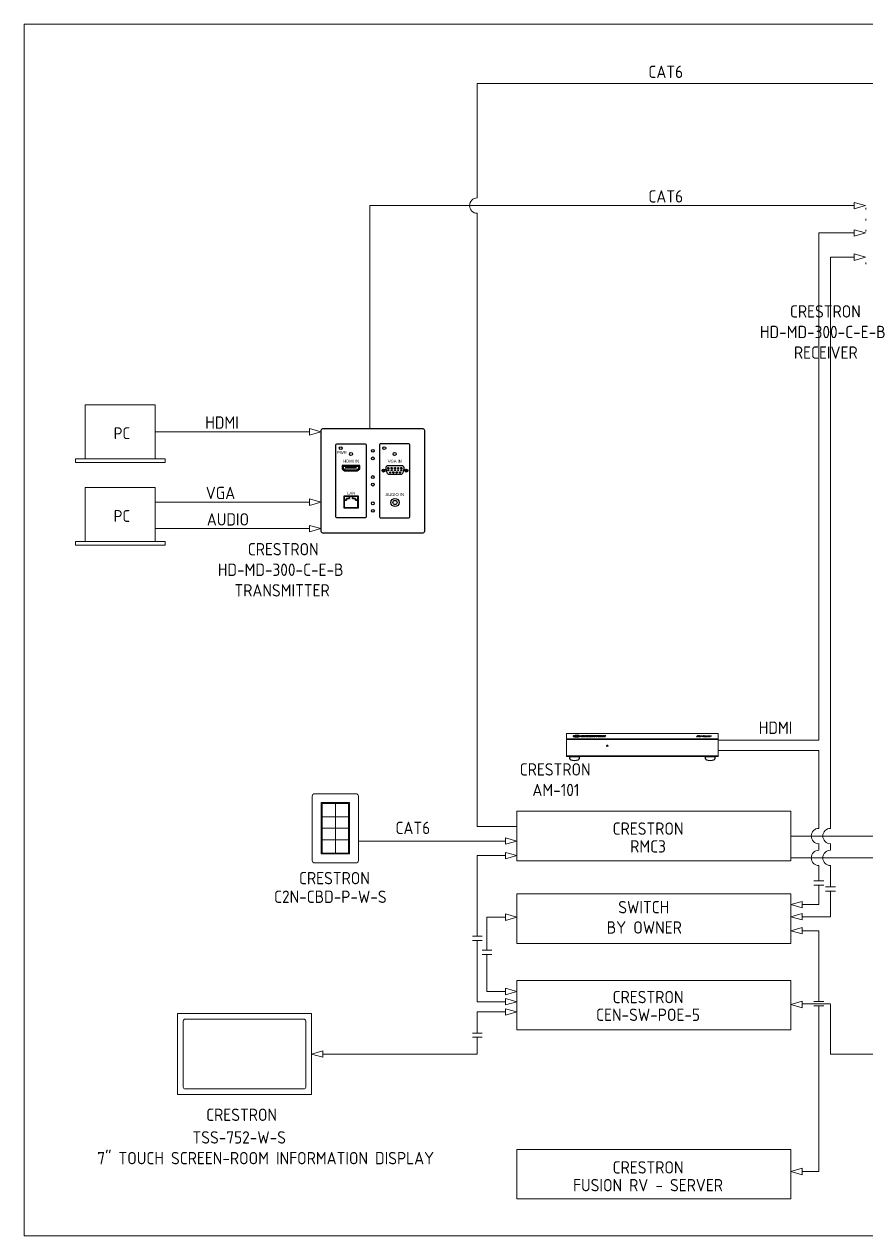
# Model space of a CAD drawing. Header units: millimetres. Extents: x 52029 to 181395, y -167683 to -9934.
# Drawn here: x 52029 to 69062, y -34467 to -9934 of the extents above; entities that cross this region are included whole.
import ezdxf
from ezdxf.enums import TextEntityAlignment as Align

# ---------------------------------------------------------------- set-up
doc = ezdxf.new("R2010")
doc.units = ezdxf.units.MM
doc.header["$LTSCALE"] = 3
for name, color, linetype in [('Artwork', 7, 'Continuous'), ('Layer1', 7, 'Continuous'), ('TEXT', 7, 'Continuous')]:
    doc.layers.add(name, color=color, linetype=linetype)
doc.layers.add('FUR', color=8, linetype='Continuous', lineweight=5)
doc.styles.add('style1', font='isocp.shx', dxfattribs={"height": 1})
doc.styles.add('style2', font='ARIALUNI.TTF', dxfattribs={"height": 1})

# ---------------------------------------------------------------- blocks, each defined once
blk = doc.blocks.new('am-101')
at = {"color": 7, "linetype": 'Continuous'}
for p, q in [((-153.5, 0), (-153.5, 47.2)), ((-153.5, 47.2), (153.5, 47.2)), ((-139.4, 40.6), (-139.3, 40.5)), ((-134.7, 40.6), (-134.5, 40.6)), ((-133.8, 40.5), (-134, 40.6)), ((-131.2, 40.7), (-131.4, 40.7)), ((-127.5, 40.6), (-127.9, 40.5)), ((-117.6, 41.1), (-119.8, 41.1)), ((-119.6, 41.6), (-117.4, 41.6)), ((-116.6, 42.8), (-117.7, 40)), ((-117.7, 40), (-115.7, 40)), ((-112.8, 42.8), (-116.6, 42.8)), ((-115.7, 40), (-115.4, 40.8)), ((-115.4, 40.8), (-114.2, 40.8)), ((-115.1, 41.6), (-114.9, 42.1)), ((-113.9, 41.6), (-115.1, 41.6)), ((-114.9, 42.1), (-113.8, 42.1)), ((-113.7, 40), (-111.5, 40)), ((-111.5, 40), (-111.5, 40)), ((-110.2, 42.8), (-111.2, 40)), ((-111.2, 40), (-105.7, 40)), ((-104.8, 42.8), (-110.2, 42.8)), ((-109, 40.7), (-108.9, 41.1)), ((-105.5, 40.7), (-109, 40.7)), ((-108.9, 41.1), (-106.1, 41.1)), ((-108.6, 41.8), (-108.5, 42.1)), ((-105.9, 41.8), (-108.6, 41.8)), ((-108.5, 42.1), (-105.1, 42.1)), ((-106.1, 41.1), (-105.9, 41.8)), ((-105.7, 40), (-105.5, 40.7)), ((-103.1, 40.8), (-105.5, 40.8)), ((-105.1, 42.1), (-104.8, 42.8)), ((-103.5, 41.1), (-102.1, 41)), ((-100.5, 41.7), (-102.2, 41.8)), ((-101.2, 42), (-98.9, 42)), ((-98.9, 42.8), (-99.1, 42.1)), ((-99.1, 42.1), (-97.3, 42.1)), ((-93.3, 42.8), (-98.9, 42.8)), ((-97.3, 42.1), (-98.1, 40)), ((-98.1, 40), (-96.2, 40)), ((-96.2, 40), (-95.4, 42.1)), ((-95.4, 42.1), (-93.6, 42.1)), ((-93.1, 42.8), (-94.2, 40)), ((-94.2, 40), (-92.2, 40)), ((-93.6, 42.1), (-93.3, 42.8)), ((-89.3, 42.8), (-93.1, 42.8)), ((-92.2, 40), (-91.9, 40.8)), ((-91.9, 40.8), (-90.7, 40.8)), ((-91.6, 41.6), (-91.4, 42.1)), ((-90.5, 41.6), (-91.6, 41.6)), ((-91.4, 42.1), (-90.3, 42.1)), ((-90.2, 40), (-88, 40)), ((-88, 40), (-88, 40)), ((-80.1, 42.8), (-81.2, 40)), ((-81.2, 40), (-79.4, 40)), ((-77.8, 42.8), (-80.1, 42.8)), ((-79.4, 40), (-78.7, 41.6)), ((-78.7, 41.6), (-77.3, 40)), ((-76.5, 41.2), (-77.8, 42.8)), ((-77.3, 40), (-75.1, 40)), ((-75.9, 42.8), (-76.5, 41.2)), ((-74, 42.8), (-75.9, 42.8)), ((-75.1, 40), (-74, 42.8)), ((109.9, 40), (112.1, 42.8)), ((110.9, 40), (109.9, 40)), ((112.6, 42.2), (110.9, 40)), ((112, 40.7), (112.3, 41.2)), ((113.6, 40.7), (112, 40.7)), ((112.1, 42.8), (113.1, 42.8)), ((112.3, 41.2), (113.4, 41.2)), ((113.4, 41.2), (112.6, 42.2)), ((113.1, 42.8), (115.3, 40)), ((114.3, 40), (113.6, 40.7)), ((115.3, 40), (114.3, 40)), ((115.5, 42.8), (116.4, 42.8)), ((115.5, 42.4), (115.5, 42.8)), ((116.4, 42.4), (115.5, 42.4)), ((115.5, 42), (116.4, 42)), ((115.5, 40), (115.5, 42)), ((116.4, 40), (115.5, 40)), ((116.4, 42.8), (116.4, 42.4)), ((116.4, 42), (116.4, 40)), ((117, 42), (117.7, 42)), ((117, 40), (117, 42)), ((118, 40), (117, 40)), ((117.7, 42), (117.9, 41.8)), ((118, 41.3), (118, 40)), ((118.9, 42), (118.9, 41.6)), ((120.2, 42.8), (120.6, 42.8)), ((120.2, 40), (120.2, 42.8)), ((120.5, 40), (120.2, 40)), ((120.5, 42.6), (120.5, 42.6)), ((120.5, 42.6), (120.5, 40)), ((122.5, 40), (120.5, 42.6)), ((120.6, 42.8), (122.6, 40.2)), ((122.8, 40), (122.5, 40)), ((122.6, 40.2), (124.6, 42.8)), ((122.6, 40.2), (122.6, 40.2)), ((124.7, 42.6), (122.8, 40)), ((124.6, 42.8), (125.1, 42.8)), ((124.8, 42.6), (124.7, 42.6)), ((124.8, 40), (124.8, 42.6)), ((125.1, 40), (124.8, 40)), ((125.1, 42.8), (125.1, 40)), ((125.9, 41.1), (128.6, 41.1)), ((128.9, 41), (125.9, 41)), ((128.6, 40.7), (128.9, 40.7)), ((132.3, 42.8), (132.5, 42.8)), ((132.3, 41.6), (132.3, 42.8)), ((132.3, 40), (132.3, 40.4)), ((132.5, 40), (132.3, 40)), ((132.5, 42.8), (132.5, 40)), ((133.3, 42.8), (133.6, 42.8)), ((133.3, 42.4), (133.3, 42.8)), ((133.6, 42.4), (133.3, 42.4)), ((133.3, 42), (133.6, 42)), ((133.3, 40), (133.3, 42)), ((133.6, 40), (133.3, 40)), ((133.6, 42.8), (133.6, 42.4)), ((133.6, 42), (133.6, 40)), ((134.6, 41.4), (134.3, 41.4)), ((136.8, 40.8), (136.8, 41.1)), ((136.8, 40.3), (136.8, 40.4)), ((137.1, 41.5), (137.1, 40.4)), ((137.5, 40), (137.3, 40)), ((137.5, 40.1), (137.5, 40)), ((138, 42), (137.6, 42)), ((137.6, 42), (138.5, 42)), ((137.6, 42), (137.6, 42)), ((138, 41.4), (138, 42)), ((138.1, 41.4), (138, 41.4)), ((138.5, 42), (138.1, 42)), ((138.1, 42), (138.1, 41.4)), ((138.5, 42), (138.5, 42)), ((138.8, 42), (138.9, 42)), ((138.8, 41.4), (138.8, 42)), ((138.9, 41.4), (138.8, 41.4)), ((138.9, 42), (138.9, 42)), ((138.9, 42), (138.9, 41.4)), ((139.3, 41.4), (138.9, 42)), ((138.9, 42), (139.4, 41.5)), ((139.4, 41.4), (139.3, 41.4)), ((139.4, 41.5), (139.8, 42)), ((139.9, 42), (139.4, 41.4)), ((139.8, 42), (140, 42)), ((139.9, 42), (139.9, 42)), ((139.9, 41.4), (139.9, 42)), ((140, 41.4), (139.9, 41.4)), ((140, 42), (140, 41.4)), ((153.5, 0), (153.5, 47.2)), ((153.5, 0), (-153.5, 0))]:
    blk.add_line(p, q, dxfattribs=at)
at = {"color": 9, "linetype": 'Continuous'}
for p, q in [((153.5, 47), (-153.5, 47)), ((-153.5, 35.9), (153.5, 35.9)), ((153.5, 34.6), (-153.5, 34.6)), ((-153.5, 1.6), (153.5, 1.6))]:
    blk.add_line(p, q, dxfattribs=at)
at = {"color": 7, "linetype": 'Continuous'}
blk.add_circle((-70.9, 22), 1.48, dxfattribs=at)
at = {"color": 9, "linetype": 'Continuous'}
for radius in [1.28, 1.16, 0.772]:
    blk.add_circle((-70.9, 22), radius, dxfattribs=at)
at = {"color": 7, "linetype": 'Continuous'}
blk.add_arc((-130.1, 42.3), 1, 296.6643, 303.7238, dxfattribs=at)
for points, knots in [([(-131, 42.2), (-131.7, 42.5), (-133.5, 42.6), (-135.6, 42.6), (-137.3, 42.4), (-138.7, 42.1), (-139.7, 41.7), (-140.2, 41.1), (-139.7, 40.7), (-139.4, 40.6)], [0, 0, 0, 0, 0.255402, 0.417248, 0.578392, 0.709315, 0.813786, 0.895532, 1, 1, 1, 1]), ([(-139.3, 40.5), (-139.1, 40.5), (-139, 40.4), (-138.7, 40.3), (-138.6, 40.3), (-138.5, 40.3), (-138.5, 40.3)], [0, 0, 0, 0, 0.477851, 0.720476, 0.892186, 1, 1, 1, 1]), ([(-139, 42.3), (-139, 42.3), (-139.1, 42.4), (-139, 42.4), (-139, 42.5), (-138.9, 42.5)], [0, 0, 0, 0, 0.268642, 0.541544, 1, 1, 1, 1]), ([(-130.5, 42.3), (-131.6, 42.6), (-134.6, 42.9), (-137.5, 42.6), (-139, 42.3)], [0, 0, 0, 0, 0.445055, 1, 1, 1, 1]), ([(-138.9, 42.5), (-138.2, 43), (-136.4, 43.4), (-134.1, 43.3), (-132.4, 43.1), (-131.1, 42.8), (-130.3, 42.6), (-129.7, 42.3), (-129.1, 41.9), (-129.4, 41.5), (-129.6, 41.4)], [0, 0, 0, 0, 0.287023, 0.441649, 0.594567, 0.7331, 0.795005, 0.849755, 0.9346, 1, 1, 1, 1]), ([(-138.5, 40.6), (-138.4, 40.8), (-138.2, 41.2), (-136.9, 42), (-135.3, 42.3), (-134.1, 42.4)], [0, 0, 0, 0, 0.202337, 0.39605, 1, 1, 1, 1]), ([(-137.7, 40.6), (-137.8, 41), (-136.8, 42), (-135, 42.2), (-134, 42.2)], [0, 0, 0, 0, 0.425707, 1, 1, 1, 1]), ([(-132.6, 39.3), (-133.3, 39.3), (-134.6, 39.3), (-136.5, 39.6), (-137.6, 40.2), (-137.7, 40.6)], [0, 0, 0, 0, 0.370838, 0.642904, 1, 1, 1, 1]), ([(-136.2, 41.5), (-136.4, 41.4), (-136.6, 41), (-136.2, 40.6), (-135.7, 40.4), (-135.2, 40.1), (-134, 39.7), (-132.9, 39.6), (-132.1, 39.4)], [0, 0, 0, 0, 0.148586, 0.283665, 0.36002, 0.474153, 0.611227, 1, 1, 1, 1]), ([(-131.6, 41.8), (-132.3, 42.1), (-133.7, 42.1), (-135.3, 41.9), (-136, 41.7), (-136.2, 41.5)], [0, 0, 0, 0, 0.511951, 0.785364, 1, 1, 1, 1]), ([(-135.5, 40.6), (-135.7, 40.7), (-136.2, 41), (-135.8, 41.4), (-135.6, 41.5)], [0, 0, 0, 0, 0.521021, 1, 1, 1, 1]), ([(-135.6, 41.5), (-135.4, 41.6), (-134.6, 41.9), (-133.7, 41.9), (-133.1, 41.9)], [0, 0, 0, 0, 0.380812, 1, 1, 1, 1]), ([(-126.3, 40.4), (-127.1, 39.9), (-129.4, 39.4), (-132.3, 39.6), (-134.3, 40.1), (-135.2, 40.4), (-135.5, 40.6)], [0, 0, 0, 0, 0.339293, 0.701027, 0.863262, 1, 1, 1, 1]), ([(-133.1, 41.8), (-133.6, 41.8), (-134.4, 41.8), (-135.3, 41.5), (-135.5, 40.9), (-135, 40.7), (-134.7, 40.6)], [0, 0, 0, 0, 0.350577, 0.589999, 0.774214, 1, 1, 1, 1]), ([(-134.3, 40.7), (-134.5, 40.8), (-135, 41.1), (-134.5, 41.4), (-134.2, 41.6)], [0, 0, 0, 0, 0.445832, 1, 1, 1, 1]), ([(-134.5, 40.6), (-133.5, 40.2), (-130.6, 40), (-127.9, 40.3), (-126.4, 40.6)], [0, 0, 0, 0, 0.433524, 1, 1, 1, 1]), ([(-134.1, 41.5), (-134.3, 41.4), (-134.5, 41.2), (-134.2, 40.9), (-133.6, 40.7), (-133.1, 40.6), (-132.8, 40.6)], [0, 0, 0, 0, 0.20507, 0.399243, 0.662252, 1, 1, 1, 1]), ([(-134.1, 42.4), (-133.6, 42.4), (-132.7, 42.4), (-131.6, 42.2), (-130.7, 41.8), (-130.9, 41.5), (-131.1, 41.4)], [0, 0, 0, 0, 0.354425, 0.639214, 0.834825, 1, 1, 1, 1]), ([(-134, 42.2), (-133.3, 42.2), (-132.4, 42.2), (-131.7, 41.9), (-131.6, 41.8)], [0, 0, 0, 0, 0.742563, 1, 1, 1, 1]), ([(-127.9, 40.5), (-128.9, 40.4), (-130.9, 40.2), (-133, 40.3), (-133.8, 40.5)], [0, 0, 0, 0, 0.537982, 1, 1, 1, 1]), ([(-131.4, 40.7), (-132, 40.7), (-132.9, 40.7), (-133.6, 41), (-133.7, 41.1)], [0, 0, 0, 0, 0.742513, 1, 1, 1, 1]), ([(-133.6, 41.1), (-133, 40.8), (-131.5, 40.8), (-130, 40.9), (-129.3, 41.2), (-129.1, 41.3)], [0, 0, 0, 0, 0.511985, 0.78544, 1, 1, 1, 1]), ([(-133.1, 43.4), (-133.2, 43.5), (-133.2, 43.5), (-133.1, 43.5), (-132.9, 43.5), (-132.7, 43.5), (-132.7, 43.5)], [0, 0, 0, 0, 0.123717, 0.247074, 0.548272, 1, 1, 1, 1]), ([(-129.1, 41.3), (-128.9, 41.5), (-128.7, 42), (-129.6, 42.6), (-131, 43.1), (-132.3, 43.3), (-133.1, 43.4)], [0, 0, 0, 0, 0.179709, 0.358566, 0.610113, 1, 1, 1, 1]), ([(-132.8, 40.6), (-132.7, 40.6), (-132.2, 40.5), (-131.4, 40.5), (-130.8, 40.5), (-130.5, 40.6)], [0, 0, 0, 0, 0.079968, 0.724298, 1, 1, 1, 1]), ([(-132.7, 43.5), (-131.9, 43.6), (-130.6, 43.6), (-128.9, 43.3), (-127.8, 42.8), (-127.3, 42), (-128.5, 40.9), (-130.3, 40.7), (-131.2, 40.7)], [0, 0, 0, 0, 0.206857, 0.35594, 0.465651, 0.557253, 0.747534, 1, 1, 1, 1]), ([(-132.1, 39.4), (-132.1, 39.4), (-132.1, 39.4), (-132.2, 39.4), (-132.4, 39.4), (-132.5, 39.3), (-132.6, 39.3)], [0, 0, 0, 0, 0.123741, 0.247137, 0.548423, 1, 1, 1, 1]), ([(-132.1, 41), (-131.7, 41), (-130.9, 41.1), (-130, 41.4), (-129.8, 41.9), (-130.3, 42.2), (-130.5, 42.3)], [0, 0, 0, 0, 0.350499, 0.589927, 0.774239, 1, 1, 1, 1]), ([(-129.7, 41.4), (-129.9, 41.2), (-130.7, 41), (-131.6, 41), (-132.1, 41)], [0, 0, 0, 0, 0.38058, 1, 1, 1, 1]), ([(-131, 41.3), (-130.8, 41.4), (-130.3, 41.8), (-130.8, 42.1), (-131, 42.2)], [0, 0, 0, 0, 0.55417, 1, 1, 1, 1]), ([(-130.5, 40.6), (-129.6, 40.7), (-128.2, 40.9), (-126.9, 41.8), (-126.8, 42.3), (-126.8, 42.6)], [0, 0, 0, 0, 0.514213, 0.744346, 1, 1, 1, 1]), ([(-126.4, 42.5), (-126, 42.4), (-125.2, 42.1), (-125.3, 41.3), (-126.3, 40.9), (-127.1, 40.7), (-127.5, 40.6)], [0, 0, 0, 0, 0.293052, 0.483329, 0.708883, 1, 1, 1, 1]), ([(-126.8, 42.6), (-126.8, 42.6), (-126.7, 42.6), (-126.6, 42.6), (-126.4, 42.5), (-126.4, 42.5)], [0, 0, 0, 0, 0.205997, 0.534679, 1, 1, 1, 1]), ([(-126.4, 40.6), (-126.3, 40.6), (-126.3, 40.6), (-126.2, 40.6), (-126.2, 40.5), (-126.2, 40.5), (-126.3, 40.4), (-126.3, 40.4)], [0, 0, 0, 0, 0.165744, 0.324141, 0.421794, 0.638907, 1, 1, 1, 1]), ([(-124.2, 41.2), (-124.3, 41.2), (-124.3, 41), (-124.2, 40.7), (-123.8, 40.2), (-122.9, 40), (-122.1, 39.9), (-121.4, 39.9), (-120.7, 39.9), (-119.8, 40), (-118.9, 40.2), (-118, 40.6), (-117.7, 40.9), (-117.6, 41.1)], [0, 0, 0, 0, 0.041134, 0.100601, 0.205704, 0.324966, 0.399335, 0.485977, 0.565723, 0.638711, 0.767839, 0.883713, 1, 1, 1, 1]), ([(-117.4, 41.6), (-117.3, 41.8), (-117.3, 42.1), (-117.9, 42.6), (-118.7, 42.8), (-119.5, 42.8), (-120.3, 42.9), (-121, 42.8), (-121.9, 42.7), (-122.9, 42.5), (-123.7, 42.1), (-124, 41.7), (-124.2, 41.5), (-124.2, 41.3), (-124.2, 41.2)], [0, 0, 0, 0, 0.098964, 0.188135, 0.294948, 0.361104, 0.437323, 0.51999, 0.594825, 0.726005, 0.846083, 0.908173, 0.974417, 1, 1, 1, 1]), ([(-119.8, 41.1), (-119.9, 40.9), (-120.2, 40.8), (-120.7, 40.6), (-121.1, 40.6), (-121.6, 40.6), (-122, 40.8), (-122.1, 41), (-122.1, 41.2), (-122.1, 41.4), (-122, 41.5), (-122, 41.6), (-121.9, 41.6)], [0, 0, 0, 0, 0.191833, 0.285371, 0.387739, 0.519885, 0.625686, 0.735666, 0.80175, 0.878018, 0.956509, 1, 1, 1, 1]), ([(-121.9, 41.6), (-121.9, 41.7), (-121.8, 41.8), (-121.6, 42), (-121.2, 42.1), (-120.8, 42.1), (-120.5, 42.1), (-120.1, 42.1), (-119.6, 42), (-119.6, 41.7), (-119.6, 41.6)], [0, 0, 0, 0, 0.036299, 0.201929, 0.362958, 0.448511, 0.540239, 0.671579, 0.777153, 1, 1, 1, 1]), ([(-114.2, 40.8), (-114, 40.8), (-113.7, 40.8), (-113.6, 40.6), (-113.6, 40.6)], [0, 0, 0, 0, 0.554612, 1, 1, 1, 1]), ([(-113.8, 42.1), (-113.6, 42.1), (-113.3, 42.1), (-113, 42), (-113, 41.8), (-113.1, 41.7), (-113.4, 41.6), (-113.7, 41.6), (-113.9, 41.6)], [0, 0, 0, 0, 0.292482, 0.379574, 0.486557, 0.600208, 0.706896, 1, 1, 1, 1]), ([(-113.6, 40.6), (-113.6, 40.5), (-113.7, 40.3), (-113.8, 40.1), (-113.7, 40)], [0, 0, 0, 0, 0.298642, 1, 1, 1, 1]), ([(-111.9, 41.3), (-111.6, 41.4), (-111.3, 41.5), (-110.9, 41.8), (-110.8, 42), (-110.8, 42.2), (-110.8, 42.4), (-111.1, 42.7), (-111.9, 42.8), (-112.4, 42.8), (-112.8, 42.8)], [0, 0, 0, 0, 0.188489, 0.283006, 0.379597, 0.455031, 0.521189, 0.642743, 0.782735, 1, 1, 1, 1]), ([(-111.5, 40.7), (-111.5, 40.8), (-111.4, 41.1), (-111.7, 41.3), (-111.9, 41.3)], [0, 0, 0, 0, 0.533984, 1, 1, 1, 1]), ([(-111.5, 40), (-111.6, 40.1), (-111.7, 40.4), (-111.6, 40.6), (-111.5, 40.7)], [0, 0, 0, 0, 0.327027, 1, 1, 1, 1]), ([(-105.5, 40.8), (-105.5, 40.7), (-105.5, 40.4), (-105, 40.1), (-104, 39.9), (-103.3, 39.9), (-102.9, 39.9)], [0, 0, 0, 0, 0.20116, 0.395925, 0.650643, 1, 1, 1, 1]), ([(-105, 42), (-105.1, 41.8), (-104.9, 41.2), (-103.9, 41.2), (-103.5, 41.1)], [0, 0, 0, 0, 0.435181, 1, 1, 1, 1]), ([(-98.9, 42), (-98.9, 42.1), (-98.9, 42.4), (-99.6, 42.7), (-100.3, 42.8), (-101.1, 42.8), (-101.7, 42.9), (-102.4, 42.8), (-103.2, 42.8), (-104, 42.7), (-104.7, 42.4), (-104.9, 42.1), (-105, 42)], [0, 0, 0, 0, 0.095028, 0.186847, 0.311628, 0.392038, 0.485628, 0.576309, 0.65624, 0.787779, 0.894272, 1, 1, 1, 1]), ([(-102.3, 40.6), (-102.4, 40.6), (-102.7, 40.6), (-103.1, 40.7), (-103.1, 40.8)], [0, 0, 0, 0, 0.375399, 1, 1, 1, 1]), ([(-102.2, 41.8), (-102.3, 41.9), (-102.5, 41.9), (-102.9, 42), (-102.8, 42)], [0, 0, 0, 0, 0.40856, 1, 1, 1, 1]), ([(-102.9, 39.9), (-102.4, 39.9), (-101.5, 39.9), (-100.3, 40.1), (-99.4, 40.4), (-99.2, 40.7), (-99.1, 40.9)], [0, 0, 0, 0, 0.33756, 0.596958, 0.802718, 1, 1, 1, 1]), ([(-102.8, 42), (-102.8, 42.1), (-102.7, 42.2), (-102.3, 42.2), (-102.1, 42.2)], [0, 0, 0, 0, 0.173662, 1, 1, 1, 1]), ([(-102.1, 41), (-101.9, 41), (-101.7, 41), (-101.5, 40.9), (-101.4, 40.8), (-101.5, 40.7), (-101.8, 40.6), (-102.1, 40.6), (-102.3, 40.6)], [0, 0, 0, 0, 0.282621, 0.368059, 0.448094, 0.547247, 0.66075, 1, 1, 1, 1]), ([(-102.1, 42.2), (-101.8, 42.2), (-101.4, 42.2), (-101.2, 42), (-101.2, 42)], [0, 0, 0, 0, 0.624368, 1, 1, 1, 1]), ([(-99.1, 40.9), (-99, 41.1), (-99.2, 41.6), (-100, 41.7), (-100.5, 41.7)], [0, 0, 0, 0, 0.448008, 1, 1, 1, 1]), ([(-90.7, 40.8), (-90.5, 40.8), (-90.2, 40.8), (-90.1, 40.6), (-90.1, 40.6)], [0, 0, 0, 0, 0.554446, 1, 1, 1, 1]), ([(-90.3, 42.1), (-90.1, 42.1), (-89.8, 42.1), (-89.5, 42), (-89.5, 41.8), (-89.6, 41.7), (-89.9, 41.6), (-90.2, 41.6), (-90.5, 41.6)], [0, 0, 0, 0, 0.29255, 0.379648, 0.486577, 0.600198, 0.706948, 1, 1, 1, 1]), ([(-90.1, 40.6), (-90.1, 40.5), (-90.2, 40.3), (-90.3, 40.1), (-90.2, 40)], [0, 0, 0, 0, 0.298613, 1, 1, 1, 1]), ([(-88.4, 41.3), (-88.1, 41.4), (-87.8, 41.5), (-87.4, 41.8), (-87.3, 42), (-87.3, 42.2), (-87.3, 42.4), (-87.6, 42.7), (-88.4, 42.8), (-88.9, 42.8), (-89.3, 42.8)], [0, 0, 0, 0, 0.188541, 0.283044, 0.379613, 0.45506, 0.521219, 0.642793, 0.782786, 1, 1, 1, 1]), ([(-88, 40.7), (-88, 40.8), (-87.9, 41.1), (-88.2, 41.3), (-88.4, 41.3)], [0, 0, 0, 0, 0.533967, 1, 1, 1, 1]), ([(-88, 40), (-88.1, 40.1), (-88.2, 40.4), (-88.1, 40.6), (-88, 40.7)], [0, 0, 0, 0, 0.327074, 1, 1, 1, 1]), ([(-87.6, 41.4), (-87.7, 41.3), (-87.7, 41.1), (-87.7, 40.7), (-87.2, 40.2), (-86.4, 40), (-85.6, 39.9), (-84.8, 39.9), (-84, 39.9), (-83.1, 40), (-82.1, 40.2), (-81.4, 40.6), (-81, 41), (-80.9, 41.3), (-80.8, 41.4), (-80.8, 41.4)], [0, 0, 0, 0, 0.062164, 0.116088, 0.211401, 0.319551, 0.386982, 0.465538, 0.545886, 0.618617, 0.746107, 0.862818, 0.923173, 0.987566, 1, 1, 1, 1]), ([(-80.8, 41.4), (-80.8, 41.5), (-80.8, 41.7), (-80.8, 42.1), (-81.2, 42.5), (-82.1, 42.8), (-82.9, 42.8), (-83.7, 42.9), (-84.5, 42.8), (-85.4, 42.7), (-86.4, 42.5), (-87.1, 42.1), (-87.5, 41.7), (-87.6, 41.5), (-87.6, 41.4)], [0, 0, 0, 0, 0.051001, 0.106296, 0.204027, 0.314939, 0.384099, 0.464666, 0.54706, 0.621643, 0.752381, 0.87207, 0.933963, 1, 1, 1, 1]), ([(-83, 41.3), (-83.1, 41.3), (-83.1, 41.2), (-83.3, 41), (-83.5, 40.8), (-84, 40.7), (-84.3, 40.6), (-84.6, 40.6), (-84.9, 40.6), (-85.2, 40.7), (-85.5, 40.8), (-85.7, 41), (-85.7, 41.2), (-85.6, 41.3), (-85.6, 41.4)], [0, 0, 0, 0, 0.057458, 0.128093, 0.256879, 0.382261, 0.448997, 0.520606, 0.589907, 0.650144, 0.75345, 0.860899, 0.925468, 1, 1, 1, 1]), ([(-85.6, 41.4), (-85.6, 41.4), (-85.5, 41.5), (-85.4, 41.7), (-85.1, 42), (-84.7, 42.1), (-84.3, 42.1), (-84, 42.1), (-83.8, 42.1), (-83.4, 42.1), (-83.1, 42), (-83, 41.7), (-83, 41.5), (-83, 41.4), (-83, 41.3), (-83, 41.3)], [0, 0, 0, 0, 0.073695, 0.141748, 0.266015, 0.386819, 0.45099, 0.519778, 0.586425, 0.644363, 0.743919, 0.847661, 0.909898, 0.981592, 1, 1, 1, 1]), ([(117.9, 41.8), (117.9, 41.8), (118.2, 41.9), (118.6, 42), (118.9, 42)], [0, 0, 0, 0, 0.280238, 1, 1, 1, 1]), ([(127.3, 39.9), (126.8, 39.9), (126.1, 40.1), (125.7, 40.6), (125.6, 41), (125.7, 41.4), (126, 41.7), (126.4, 42), (126.9, 42.1), (127.2, 42.1), (127.3, 42.1), (127.3, 42.1)], [0, 0, 0, 0, 0.235371, 0.352722, 0.480415, 0.610965, 0.734729, 0.854083, 0.916958, 0.985768, 1, 1, 1, 1]), ([(128.6, 41.1), (128.6, 41.3), (128.4, 41.6), (127.8, 41.9), (127.3, 42), (126.7, 41.9), (126.1, 41.6), (125.9, 41.3), (125.9, 41.1)], [0, 0, 0, 0, 0.248952, 0.370485, 0.502083, 0.630134, 0.752007, 1, 1, 1, 1]), ([(125.9, 41), (125.9, 40.8), (126, 40.4), (126.7, 40.1), (127.2, 40), (127.7, 40.1), (128.3, 40.3), (128.5, 40.5), (128.6, 40.7)], [0, 0, 0, 0, 0.283606, 0.41647, 0.561314, 0.676615, 0.782402, 1, 1, 1, 1]), ([(127.3, 42.1), (127.5, 42.1), (127.7, 42.1), (128.1, 42), (128.6, 41.8), (128.9, 41.4), (128.9, 41.1), (128.9, 41)], [0, 0, 0, 0, 0.115675, 0.245469, 0.4845, 0.730578, 1, 1, 1, 1]), ([(128.9, 40.7), (128.8, 40.5), (128.5, 40), (127.6, 39.9), (127.3, 39.9)], [0, 0, 0, 0, 0.498788, 1, 1, 1, 1]), ([(132.2, 40.4), (132.1, 40.3), (131.8, 40.1), (131.3, 39.9), (130.8, 39.9), (130.4, 39.9), (130, 40), (129.5, 40.2), (129.3, 40.6), (129.2, 41), (129.3, 41.4), (129.4, 41.6), (129.5, 41.6)], [0, 0, 0, 0, 0.151721, 0.224648, 0.304941, 0.372899, 0.433957, 0.547484, 0.66558, 0.793965, 0.928216, 1, 1, 1, 1]), ([(129.5, 41.6), (129.5, 41.7), (129.8, 41.9), (130.4, 42.1), (130.9, 42.1)], [0, 0, 0, 0, 0.168029, 1, 1, 1, 1]), ([(132.2, 41), (132.2, 41.1), (132.2, 41.3), (132, 41.7), (131.6, 41.9), (131.2, 41.9), (130.9, 42), (130.5, 41.9), (130.1, 41.9), (129.8, 41.7), (129.5, 41.3), (129.5, 41.1), (129.5, 41)], [0, 0, 0, 0, 0.129549, 0.251798, 0.368888, 0.430675, 0.498719, 0.568334, 0.630621, 0.746576, 0.868026, 1, 1, 1, 1]), ([(129.5, 41), (129.5, 40.9), (129.5, 40.7), (129.8, 40.3), (130.2, 40.1), (130.5, 40.1), (130.9, 40.1), (131.2, 40.1), (131.6, 40.2), (132, 40.3), (132.2, 40.7), (132.2, 40.9), (132.2, 41)], [0, 0, 0, 0, 0.130803, 0.253281, 0.370797, 0.433065, 0.501685, 0.569307, 0.631006, 0.748513, 0.871034, 1, 1, 1, 1]), ([(135.4, 39.9), (135.2, 39.9), (134.9, 39.9), (134.5, 40), (134.2, 40.2), (134.2, 40.4), (134.1, 40.5), (134.2, 40.7), (134.3, 40.8), (134.6, 41), (135, 41.1), (135.4, 41.1), (135.5, 41.1)], [0, 0, 0, 0, 0.129477, 0.243034, 0.352528, 0.414208, 0.485185, 0.562845, 0.629543, 0.750363, 0.874588, 1, 1, 1, 1]), ([(134.3, 41.4), (134.4, 41.6), (134.5, 41.9), (135.2, 42.1), (135.7, 42.1), (136.2, 42.1), (136.8, 42), (137.1, 41.7), (137.1, 41.5)], [0, 0, 0, 0, 0.258192, 0.385652, 0.537661, 0.661117, 0.77544, 1, 1, 1, 1]), ([(136.8, 41.1), (136.6, 41.1), (136.1, 41), (135.6, 41), (135, 40.9), (134.6, 40.8), (134.4, 40.6), (134.4, 40.5)], [0, 0, 0, 0, 0.20719, 0.486019, 0.640926, 0.766502, 1, 1, 1, 1]), ([(134.4, 40.5), (134.4, 40.4), (134.6, 40.1), (135.1, 40.1), (135.4, 40.1)], [0, 0, 0, 0, 0.447541, 1, 1, 1, 1]), ([(136.8, 41.5), (136.8, 41.6), (136.6, 41.8), (136.3, 41.9), (136, 41.9), (135.7, 42), (135.3, 41.9), (134.8, 41.8), (134.6, 41.5), (134.6, 41.4)], [0, 0, 0, 0, 0.154577, 0.27924, 0.358006, 0.45245, 0.602874, 0.73435, 1, 1, 1, 1]), ([(135.4, 40.1), (135.8, 40.1), (136.6, 40.2), (136.8, 40.6), (136.8, 40.8)], [0, 0, 0, 0, 0.63511, 1, 1, 1, 1]), ([(136.8, 40.4), (136.7, 40.3), (136.4, 40.1), (135.8, 39.9), (135.4, 39.9)], [0, 0, 0, 0, 0.220933, 1, 1, 1, 1]), ([(135.5, 41.1), (135.7, 41.1), (136.1, 41.1), (136.7, 41.2), (136.8, 41.4), (136.8, 41.5)], [0, 0, 0, 0, 0.416969, 0.648167, 1, 1, 1, 1]), ([(137.3, 40), (137.1, 40), (136.8, 40), (136.8, 40.2), (136.8, 40.3)], [0, 0, 0, 0, 0.527836, 1, 1, 1, 1]), ([(137.1, 40.4), (137.1, 40.3), (137, 40.2), (137.3, 40.1), (137.4, 40.1), (137.5, 40.1)], [0, 0, 0, 0, 0.395409, 0.735816, 1, 1, 1, 1])]:
    blk.add_open_spline(points, degree=3, knots=knots, dxfattribs=at)
for points in [[(-138.5, 40.3), (-138.5, 40.4), (-138.5, 40.5), (-138.5, 40.6)], [(-134, 40.6), (-134.1, 40.6), (-134.2, 40.7), (-134.3, 40.7)], [(-134.2, 41.6), (-134.2, 41.6), (-134.1, 41.5), (-134.1, 41.5)], [(-133.7, 41.1), (-133.7, 41.1), (-133.7, 41.1), (-133.6, 41.1)], [(-133.1, 41.9), (-133.1, 41.9), (-133.1, 41.8), (-133.1, 41.8)], [(-132.1, 41), (-132.2, 41), (-132.2, 41), (-132.1, 41)], [(-131.6, 41.8), (-131.5, 41.8), (-131.6, 41.7), (-131.6, 41.8)], [(-131.1, 41.4), (-131.2, 41.4), (-131.1, 41.3), (-131, 41.3)], [(118.9, 41.6), (118.5, 41.6), (118.2, 41.5), (118, 41.3)], [(130.9, 42.1), (131.4, 42.1), (132.1, 41.9), (132.2, 41.6)]]:
    blk.add_open_spline(points, degree=3, dxfattribs=at)
at = {"layer": 'Artwork'}
for p, q in [((-146.7, -4.2), (-146.7, 0)), ((-146.7, 0), (-127.9, 0)), ((-127.9, 0), (-127.9, -4.2)), ((127.9, -4.2), (127.9, 0)), ((127.9, 0), (146.7, 0)), ((146.7, 0), (146.7, -4.2))]:
    blk.add_line(p, q, dxfattribs=at)
for centre, radius, start, end in [((-144.2, -4.2), 2.5, 180, 255.9883), ((-137.3, 23.4), 30.9, 255.9883, 284.0117), ((-130.4, -4.2), 2.5, 284.0117, 0), ((130.4, -4.2), 2.5, 180, 255.9883), ((137.3, 23.4), 30.9, 255.9883, 284.0117), ((144.2, -4.2), 2.5, 284.0117, 0)]:
    blk.add_arc(centre, radius, start, end, dxfattribs=at)
blk = doc.blocks.new('hdmd400rx')
at = {"color": 7, "linetype": 'Continuous'}
for p, q in [((-90.1, 184.7), (-87, 184.7)), ((-23.7, 184.7), (-20.6, 184.7)), ((-1.6, 184.7), (1.6, 184.7)), ((20.6, 184.7), (23.7, 184.7))]:
    blk.add_line(p, q, dxfattribs=at)
blk = doc.blocks.new('hd-md-300-tx')
at = {"layer": 'Layer1'}
for points in [[(102, 210), (-102, 210, 0.414214), (-105, 207), (-105, 3, 0.414214), (-102, 0), (102, 0, 0.414214), (105, 3), (105, 207, 0.414214)], [(-72, 180), (-16.3, 180, -0.414214), (-13.3, 177), (-13.3, 33, -0.414214), (-16.3, 30), (-72, 30, -0.414214), (-75, 33), (-75, 177, -0.414214)], [(72, 180), (16.3, 180, 0.414214), (13.3, 177), (13.3, 33, 0.414214), (16.3, 30), (72, 30, 0.414214), (75, 33), (75, 177, 0.414214)], [(62.7, 130.1), (60.7, 121.5, -0.346864), (55.8, 117.7), (33.8, 117.7, -0.346864), (29, 121.5), (26.9, 130.1, -0.48493), (31.8, 136.3), (57.9, 136.3, -0.48493)]]:
    blk.add_lwpolyline(points, format="xyb", close=True, dxfattribs=at)
for points in [[(-26.5, 136.3), (-62.1, 136.3), (-62.1, 129.4), (-57, 125.1), (-31.6, 125.1), (-26.5, 129.4)], [(-28.5, 134.3), (-60.1, 134.3), (-60.1, 130.4), (-56.2, 127.1), (-32.3, 127.1), (-28.5, 130.4)], [(-55.7, 131.6), (-32.9, 131.6), (-32.9, 131.2), (-55.7, 131.2)], [(-29.2, 74.2), (-58.8, 74.2), (-58.8, 50.2), (-29.2, 50.2)], [(-47, 73.2), (-57.8, 73.2), (-57.8, 66), (-53, 66), (-53, 69.3), (-47, 69.3)], [(-30.2, 66), (-35, 66), (-35, 69.3), (-41, 69.3), (-41, 73.2), (-47, 73.2), (-47, 69.3), (-53, 69.3), (-53, 66), (-57.8, 66), (-57.8, 51.2), (-30.2, 51.2)], [(-30.2, 73.2), (-41, 73.2), (-41, 69.3), (-35, 69.3), (-35, 66), (-30.2, 66)]]:
    blk.add_lwpolyline(points, close=True, dxfattribs=at)
for centre, radius in [((-65, 171.1), 2.95), ((23.3, 171.1), 2.95), ((-44.2, 159.3), 2.95), ((0, 165.8), 2.95), ((0, 150.5), 2.95), ((44.2, 159.3), 2.95), ((21.8, 125.8), 2.95), ((21.8, 125.8), 1.33), ((67.8, 125.8), 2.95), ((67.8, 125.8), 1.33), ((0, 112.6), 2.95), ((0, 97.4), 2.95), ((0, 59.5), 2.95), ((44.8, 61.2), 8.25), ((44.8, 61.2), 4.25), ((0, 44.2), 2.95)]:
    blk.add_circle(centre, radius, dxfattribs=at)
at = {"layer": 'Layer1', "color": 5}
for centre in [(31.6, 130.9), (31.6, 126.6), (35.1, 122.2), (38.2, 130.9), (38.2, 126.6), (41.7, 122.2), (44.8, 130.9), (44.8, 126.6), (48.2, 122.2), (51.3, 130.9), (51.3, 126.6), (54.8, 122.2), (57.9, 130.9), (57.9, 126.6)]:
    blk.add_circle(centre, 1.36, dxfattribs=at)
at = {"layer": 'TEXT', "color": 7, "style": 'style2'}
for s, p in [('PWR', (-62.6, 159.2)), ('HDMI IN', (-43.9, 141.7)), ('VGA IN', (44.5, 141.7)), ('LAN', (-43.9, 77)), ('AUDIO IN', (44.5, 74.2))]:
    blk.add_text(s, height=6, dxfattribs=at).set_placement(p, align=Align.CENTER)

msp = doc.modelspace()

# ---------------------------------------------------------------- linework, layer by layer
at = {"layer": 'FUR', "color": 3}
for p, q in [((72990, -11136), (61197, -11136)), ((61197, -13452), (61197, -11136)), ((59027, -18130), (59027, -13607)), ((59027, -13607), (68828, -13607)), ((61197, -26178), (61197, -13762)), ((68348, -14650), (68828, -14650)), ((68348, -14650), (68348, -23527)), ((54678, -20147), (57805, -20147)), ((68348, -23527), (68348, -26217)), ((68113, -24642), (66075, -24642)), ((68113, -24642), (68113, -26217)), ((61197, -26178), (61997, -26178)), ((58794, -26473), (61768, -26473)), ((68113, -26526), (68113, -26661)), ((68348, -26526), (68348, -26661)), ((61197, -26768), (61768, -26768)), ((61197, -28402), (61197, -26768)), ((71218, -26816), (67548, -26816)), ((68113, -26970), (68113, -27278)), ((68348, -26970), (68348, -27401)), ((68113, -27366), (68113, -27761)), ((68348, -27488), (68348, -28006)), ((68113, -27761), (67777, -27761)), ((61394, -28016), (61768, -28016)), ((61394, -28681), (61394, -28016)), ((68348, -28006), (67777, -28006)), ((68113, -28291), (67777, -28291)), ((68113, -28291), (68113, -29726)), ((61197, -29727), (61197, -28489)), ((61394, -29521), (61394, -28768)), ((61394, -29521), (61768, -29521)), ((61197, -29727), (61768, -29727)), ((68348, -29772), (67777, -29772)), ((68113, -29814), (68113, -33166)), ((68348, -29784), (68348, -30787)), ((61197, -29934), (61768, -29934)), ((61197, -30361), (61197, -29934)), ((61197, -30787), (61197, -30448)), ((58070, -30787), (61197, -30787)), ((75103, -30787), (68348, -30787)), ((68113, -33166), (67777, -33166))]:
    msp.add_line(p, q, dxfattribs=at)
at = {"layer": 'FUR', "color": 5}
for p, q in [((68113, -14161), (68828, -14161)), ((68113, -14161), (68113, -24429)), ((54678, -18187), (57805, -18187)), ((68113, -24429), (66075, -24429))]:
    msp.add_line(p, q, dxfattribs=at)
at = {"layer": 'FUR', "color": 40}
msp.add_line((54678, -19612), (57805, -19612), dxfattribs=at)
at = {"layer": 'FUR', "color": 7}
for p, q in [((58326, -25715), (58326, -26716)), ((58058, -25982), (58594, -25982)), ((58058, -26216), (58594, -26216)), ((58058, -26449), (58594, -26449))]:
    msp.add_line(p, q, dxfattribs=at)
for points in [[(86988, -34467), (52029, -34467), (52029, -9934), (86988, -9934)], [(68828, -13542), (69057, -13607), (68828, -13672)], [(68828, -14096), (69057, -14161), (68828, -14226)], [(68828, -14585), (69057, -14650), (68828, -14715)], [(54678, -18733), (53265, -18733), (53265, -17641), (54678, -17641)], [(57805, -18122), (58034, -18187), (57805, -18252)], [(53065, -18733), (54878, -18733), (54878, -18808), (53065, -18808)], [(54678, -20408), (53265, -20408), (53265, -19316), (54678, -19316)], [(57805, -19547), (58034, -19612), (57805, -19677)], [(57805, -20082), (58034, -20147), (57805, -20212)], [(53065, -20408), (54878, -20408), (54878, -20484), (53065, -20484)], [(58038, -25695), (58614, -25695), (58614, -26736), (58038, -26736)], [(58058, -25715), (58594, -25715), (58594, -26716), (58058, -26716)], [(61997, -25871), (67548, -25871), (67548, -26872), (61997, -26872)], [(61768, -26538), (61997, -26473), (61768, -26408)], [(61768, -26703), (61997, -26768), (61768, -26833)], [(61997, -27545), (67548, -27545), (67548, -28546), (61997, -28546)], [(67777, -27696), (67548, -27761), (67777, -27826)], [(61768, -27951), (61997, -28016), (61768, -28081)], [(67777, -27940), (67548, -28006), (67777, -28071)], [(67777, -28356), (67548, -28291), (67777, -28226)], [(61997, -29295), (67548, -29295), (67548, -30297), (61997, -30297)], [(61768, -29456), (61997, -29521), (61768, -29586)], [(61768, -29662), (61997, -29727), (61768, -29792)], [(61768, -29999), (61997, -29934), (61768, -29869)], [(67777, -29849), (67548, -29784), (67777, -29719)], [(57842, -29964), (55131, -29964), (55131, -31609), (57842, -31609)], [(61997, -32717), (67548, -32717), (67548, -33719), (61997, -33719)], [(67777, -33231), (67548, -33166), (67777, -33101)]]:
    msp.add_lwpolyline(points, close=True, dxfattribs=at)
for points in [[(57908, -25515), (58744, -25515, -0.414214), (58794, -25565), (58794, -26866, -0.414214), (58744, -26916), (57908, -26916, -0.414214), (57858, -26866), (57858, -25565, -0.414214)], [(57688, -30080), (55285, -30080, 0.414214), (55246, -30118), (55246, -31455, 0.414214), (55285, -31494), (57688, -31494, 0.414214), (57727, -31455), (57727, -30118, 0.414214)]]:
    msp.add_lwpolyline(points, format="xyb", close=True, dxfattribs=at)
at = {"layer": 'FUR', "color": 3}
msp.add_lwpolyline([(67548, -26372), (71063, -26372)], dxfattribs=at)
at = {"layer": 'FUR', "color": 7}
for points in [[(68014, -27278), (68211, -27278)], [(68014, -27366), (68211, -27366)], [(68250, -27401), (68447, -27401)], [(68250, -27488), (68447, -27488)], [(61099, -28402), (61296, -28402)], [(61099, -28489), (61296, -28489)], [(61296, -28681), (61493, -28681)], [(61296, -28768), (61493, -28768)], [(68014, -29726), (68211, -29726)], [(68014, -29814), (68211, -29814)], [(61099, -30361), (61296, -30361)], [(61099, -30448), (61296, -30448)]]:
    msp.add_lwpolyline(points, dxfattribs=at)
at = {"layer": 'FUR'}
msp.add_lwpolyline([(58070, -30722), (57842, -30787), (58070, -30852)], close=True, dxfattribs=at)
at = {"layer": 'FUR', "color": 3}
for centre in [(61197, -13607), (68113, -26372), (68348, -26372), (68113, -26816), (68348, -26816)]:
    msp.add_arc(centre, 155, 90, 270, dxfattribs=at)

# ---------------------------------------------------------------- block references
at = {"layer": 'FUR', "xscale": 10, "yscale": 10, "zscale": 10, "rotation": 90}
msp.add_blockref('hdmd400rx', (70909, -13891), dxfattribs=at)
at = {"layer": 'FUR', "xscale": 10, "yscale": 10, "zscale": 10}
for name, p in [('hd-md-300-tx', (59084, -20230)), ('am-101', (64539, -24765))]:
    msp.add_blockref(name, p, dxfattribs=at)

# ---------------------------------------------------------------- texts
at = {"layer": 'FUR', "color": 7, "style": 'style1'}
for s, p in [('CAT6', (65013, -11023)), ('CAT6', (65013, -13545)), ('HDMI', (67236, -24305)), ('CAT6', (59894, -26332)), ('CRESTRON', (64655, -26347)), ('RMC3', (64655, -26707)), ('CRESTRON', (58307, -27350)), ('C2N-CBD-P-W-S ', (58296, -27727)), ('SWITCH ', (64640, -27938)), ('CRESTRON', (64655, -29758)), ('CEN-SW-POE-5', (64655, -30117)), ('CRESTRON', (64655, -33207)), ('FUSION RV - SERVER', (64655, -33567))]:
    msp.add_text(s, height=250, dxfattribs=at).set_placement(p, align=Align.CENTER)
for s, height, p in [('HDMI', 250, (55692, -18125)), ('PC', 240, (53839, -18336)), ('VGA', 250, (55703, -19550)), ('PC', 240, (53839, -20011)), ('AUDIO', 250, (55724, -20085)), ('CRESTRON', 250, (55711, -32142)), ('TSS-752-W-S', 250, (55434, -32600)), ('7" TOUCH SCREEN-ROOM INFORMATION DISPLAY', 250, (53508, -33020))]:
    msp.add_text(s, height=height, dxfattribs=at).set_placement(p)
at = {"layer": 'FUR', "color": 4, "style": 'style1'}
msp.add_text('BY OWNER', height=250, dxfattribs=at).set_placement((63819, -28349))
at = {"layer": 'FUR', "color": 7, "char_height": 250, "attachment_point": 1, "style": 'style1'}
for s, insert in [('\\pi-551.09229;CRESTRON\\P\\pi-1157.76741;HD-MD-300-C-E-B\\P\\pi-470.26741;RECEIVER', (68078, -15624)), ('\\pi-551.09229;CRESTRON\\P\\pi-1157.76741;HD-MD-300-C-E-B\\P\\pi-820.26741;TRANSMITTER', (57105, -20439)), ('\\pi-551.09229;CRESTRON\\P\\pi-295.26741;AM-101', (62609, -24898))]:
    msp.add_mtext_dynamic_manual_height_columns(s, width=384.47, gutter_width=4, heights=[0], dxfattribs=dict(at, insert=insert))

doc.saveas('drawing.dxf')
